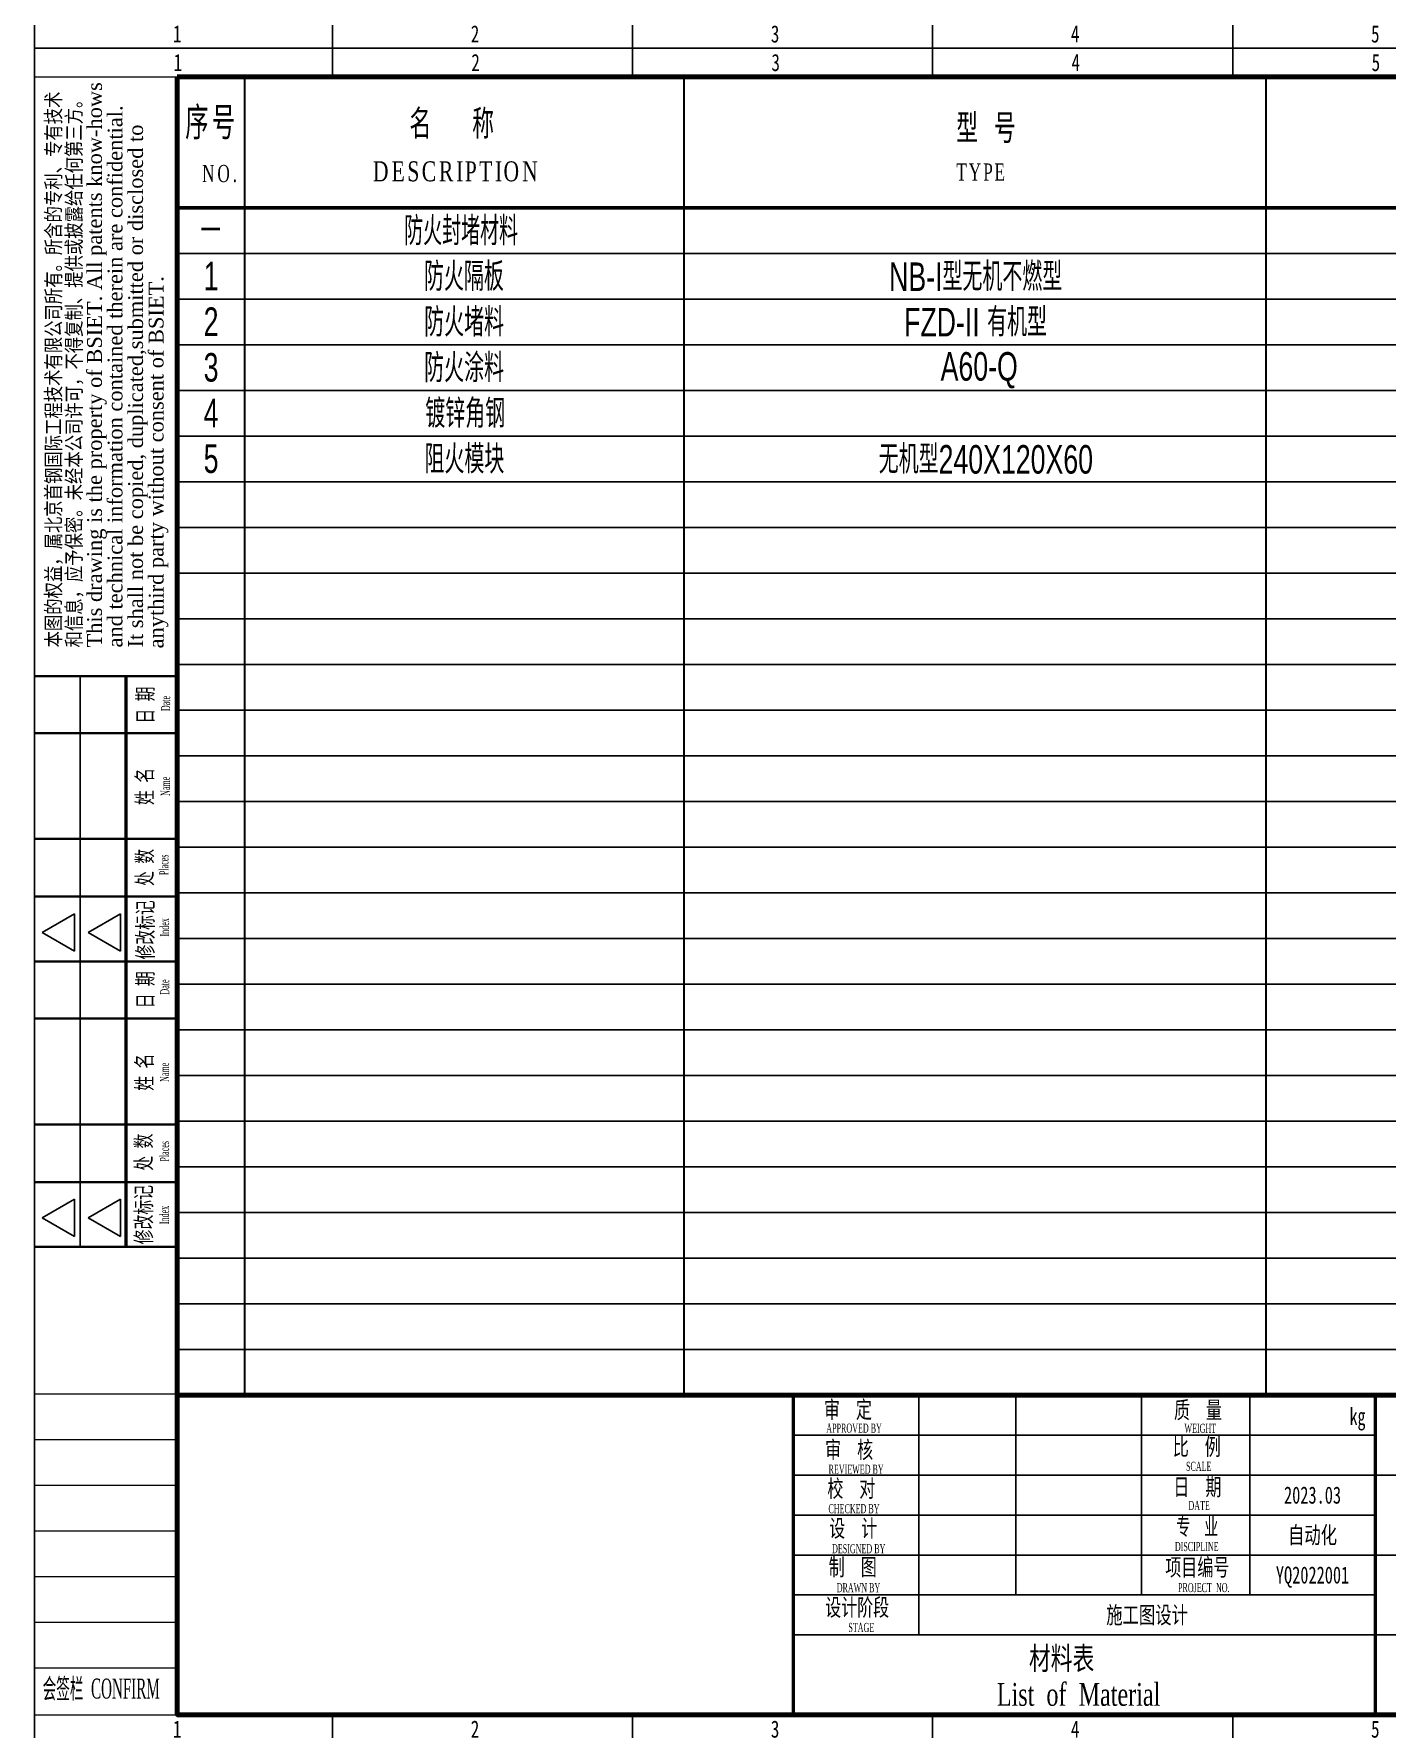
# Model space of a CAD drawing. Header units: millimetres. Extents: x -705761 to 1364679, y -410401 to 446404.
# Drawn here: x -558037 to -534317, y 172526 to 202226 of the extents above; entities that cross this region are included whole.
import ezdxf
from ezdxf.enums import TextEntityAlignment as Align

# ---------------------------------------------------------------- set-up
doc = ezdxf.new("R2010")
doc.units = ezdxf.units.MM
for name, color, linetype, lineweight in [('000电气标注', 52, 'Continuous', 30), ('图框', 7, 'Continuous', 13), ('电气文字', 3, 'Continuous', 30)]:
    doc.layers.add(name, color=color, linetype=linetype, lineweight=lineweight)
doc.layers.add('TK', color=7, linetype='Continuous')
doc.layers.add('模板-签名-公用', color=3, linetype='Continuous')
doc.styles.add('H4-100', font='BSDI_XW.shx', dxfattribs={"width": 0.75, "height": 400, "bigfont": 'BSDI_HZ.shx'})
doc.styles.get("Standard").update_dxf_attribs({"font": 'arial.ttf'})
doc.styles.add('Style-Times New Roman', font='times.ttf')
doc.styles.add('Style-仿宋_GB2312', font='')
doc.styles.add('宋体', font='', dxfattribs={"width": 0.7, "height": 2.5})
doc.styles.add('宋体_1', font='', dxfattribs={"width": 0.7, "height": 2.386364})
doc.styles.add('首钢设计院H5', font='ROS.shx', dxfattribs={"width": 0.7, "height": 5, "bigfont": 'HzTXT.shx'})
doc.styles.get('Style-仿宋_GB2312').set_extended_font_data('仿宋_GB2312')
doc.styles.get('宋体').set_extended_font_data('SimSun')
doc.styles.get('宋体_1').set_extended_font_data('SimSun')

# ---------------------------------------------------------------- blocks, each defined once
blk = doc.blocks.new('BSIET_专用图框_A3_7')
at = {"layer": '图框', "color": 7, "linetype": 'Continuous', "lineweight": 25}
for p, q in [((-367.8, 297), (-367.8, 292)), ((-315.2, 297), (-315.2, 292)), ((-262.6, 297), (-262.6, 292)), ((-210, 297), (-210, 292)), ((-420, 187), (-395, 187)), ((-412, 187), (-412, 87)), ((-413.03, 145.32), (-418.65, 142.07)), ((-413.03, 138.82), (-413.03, 145.32)), ((-404.96, 145.32), (-410.58, 142.07)), ((-404.96, 138.82), (-404.96, 145.32)), ((-418.65, 142.07), (-413.03, 138.82)), ((-410.58, 142.07), (-404.96, 138.82)), ((-413.03, 95.32), (-418.65, 92.07)), ((-413.03, 88.82), (-413.03, 95.32)), ((-404.96, 95.32), (-410.58, 92.07)), ((-404.96, 88.82), (-404.96, 95.32)), ((-418.65, 92.07), (-413.03, 88.82)), ((-410.58, 92.07), (-404.96, 88.82)), ((-367.8, 0), (-367.8, 5)), ((-315.2, 0), (-315.2, 5)), ((-262.6, 0), (-262.6, 5)), ((-210, 0), (-210, 5))]:
    blk.add_line(p, q, dxfattribs=at)
at = {"layer": '图框', "color": 7, "linetype": 'Continuous', "lineweight": 20}
for p, q in [((-420, 292), (-395, 292)), ((-420, 292), (-395, 292)), ((-420, 292), (-395, 292)), ((-420, 292), (-395, 292)), ((-420, 187), (-395, 187)), ((-420, 187), (-395, 187)), ((-420.12, 61.21), (-395.12, 61.21)), ((-420, 61.21), (-395, 61.21)), ((-420, 61.21), (-395, 61.21)), ((-420, 61.21), (-395, 61.21)), ((-420.02, 53.21), (-395.02, 53.21)), ((-420.02, 53.21), (-395.02, 53.21)), ((-420.02, 53.21), (-395.02, 53.21)), ((-420, 53.21), (-395, 53.21)), ((-420, 45.21), (-395, 45.21)), ((-420, 37.21), (-395, 37.21)), ((-420, 29.21), (-395, 29.21)), ((-420, 21.21), (-395, 21.21)), ((-420, 13.21), (-395, 13.21)), ((-420, 5), (-395, 5))]:
    blk.add_line(p, q, dxfattribs=at)
at = {"layer": '图框', "color": 7, "linetype": 'Continuous', "lineweight": 35}
for p, q in [((-395, 187), (-420, 187)), ((-395, 187), (-420, 187)), ((-394.92, 177), (-420, 177)), ((-394.92, 158.45), (-420, 158.45)), ((-395.06, 148.35), (-420, 148.35)), ((-395, 137), (-420, 137)), ((-395, 137), (-420, 137)), ((-394.92, 127), (-420, 127)), ((-394.92, 108.45), (-420, 108.45)), ((-395.06, 98.35), (-420, 98.35)), ((-395, 87), (-420, 87))]:
    blk.add_line(p, q, dxfattribs=at)
at = {"layer": '图框', "color": 7, "linetype": 'Continuous', "lineweight": 50}
blk.add_line((-404, 187), (-404, 87), dxfattribs=at)
at = {"layer": '图框', "lineweight": 25}
blk.add_lwpolyline([(-420, 297), (0, 297), (0, 0), (-420, 0)], close=True, dxfattribs=at)
at = {"layer": '图框', "lineweight": 100}
blk.add_lwpolyline([(-395, 292), (-5, 292), (-5, 5), (-395, 5)], close=True, dxfattribs=at)
at = {"layer": 'TK', "style": '宋体', "width": 0.7, "flags": 3}
for tag, p in [('LZHQ_N会签6_T6_H6', (-407.25, 57.08)), ('LZHQ_N会签5_T6_H6', (-407.25, 49.08)), ('LZHQ_N会签4_T6_H6', (-407.25, 41.08)), ('LZHQ_N会签3_T6_H6', (-407.25, 33.08)), ('LZHQ_N会签2_T6_H6', (-407.25, 25.08)), ('LZHQ_N会签1_T6_H6', (-407.25, 17.08))]:
    blk.add_attdef(tag, text='', height=2.5, dxfattribs=at).set_placement(p, align=Align.MIDDLE)
at = {"layer": '图框', "color": 7, "linetype": 'Continuous', "lineweight": 25, "style": 'Style-仿宋_GB2312', "width": 0.733334}
for s, p in [('1', (-394.89, 294.49)), ('2', (-342.7, 294.49)), ('3', (-290.1, 294.49)), ('4', (-237.5, 294.49)), ('5', (-184.9, 294.49)), ('1', (-395, 2.5)), ('2', (-342.8, 2.5)), ('3', (-290.2, 2.5)), ('4', (-237.6, 2.5)), ('5', (-185, 2.5))]:
    blk.add_text(s, height=3, dxfattribs=at).set_placement(p, align=Align.MIDDLE_CENTER)
at = {"layer": '图框', "color": 7, "linetype": 'Continuous', "lineweight": 20, "style": 'Style-仿宋_GB2312', "width": 0.807692}
blk.add_text('本图的权益，属北京首钢国际工程技术有限公司所有。所含的专利、专有技术', height=2.6, rotation=90, dxfattribs=at).set_placement((-418, 192), align=Align.TOP_LEFT)
at = {"layer": '图框', "color": 7, "linetype": 'Continuous', "lineweight": 20, "style": 'Style-Times New Roman'}
for s, p in [('This drawing is the property of BSIET. All patents know-hows', (-410.8, 192)), ('and technical information contained therein are confidential.', (-407.2, 192)), ('It shall not be copied, duplicated,submitted or disclosed to ', (-403.6, 192))]:
    blk.add_text(s, height=2.6, rotation=90, dxfattribs=at).set_placement(p, align=Align.TOP_LEFT)
at = {"layer": '图框', "color": 7, "linetype": 'Continuous'}
for s, height, style, width, p in [('和信息，应予保密。未经本公司许可，不得复制、提供或披露给任何第三方。', 2.6, 'Style-仿宋_GB2312', 0.807692, (-411.8, 192)), ('Name', 1.6, 'Style-Times New Roman', 0.55, (-396.29, 165.99)), ('Places', 1.6, 'Style-Times New Roman', 0.55, (-396.54, 152.12)), ('Index', 1.6, 'Style-Times New Roman', 0.55, (-396.43, 141.36)), ('Name', 1.6, 'Style-Times New Roman', 0.55, (-396.44, 115.88)), ('Places', 1.6, 'Style-Times New Roman', 0.55, (-396.43, 101.92)), ('Index', 1.6, 'Style-Times New Roman', 0.55, (-396.46, 90.97))]:
    blk.add_text(s, height=height, rotation=90, dxfattribs=dict(at, style=style, width=width)).set_placement(p)
at = {"layer": '图框', "color": 7, "linetype": 'Continuous', "style": 'Style-Times New Roman'}
blk.add_text('anythird party without consent of BSIET.', height=2.6, rotation=90, dxfattribs=at).set_placement((-397.4, 191.84))
at = {"layer": '图框', "color": 7, "linetype": 'Continuous', "lineweight": 20, "style": 'Style-仿宋_GB2312', "width": 0.678571}
for s, p in [('日 期', (-399.21, 178.68)), ('姓 名', (-399.32, 164.4)), ('处 数', (-399.32, 150.23)), ('修改标记', (-399.21, 137.34)), ('日 期', (-399.21, 128.79)), ('姓 名', (-399.38, 114.34)), ('处 数', (-399.49, 100.34)), ('修改标记', (-399.49, 87.45))]:
    blk.add_text(s, height=2.8, rotation=90, dxfattribs=at).set_placement(p)
at = {"layer": '图框', "color": 7, "linetype": 'Continuous', "lineweight": 25, "style": 'Style-Times New Roman', "width": 0.55}
for p in [(-396.24, 180.85), (-396.4, 131.18)]:
    blk.add_text('Date', height=1.6, rotation=90, dxfattribs=at).set_placement(p)
at = {"layer": '图框', "color": 7, "linetype": 'Continuous', "style": 'Style-Times New Roman', "width": 0.5}
blk.add_text('会签栏  CONFIRM', height=3.5, dxfattribs=at).set_placement((-418.59, 7.85))
at = {"layer": '模板-签名-公用', "style": '宋体', "width": 0.7}
blk.add_attdef('LZTQINS', text='', height=2, dxfattribs=at).set_placement((-5, 5), align=Align.MIDDLE)
at = {"layer": '模板-签名-公用', "style": '宋体', "width": 0.7, "flags": 3}
blk.add_attdef('LZFRAME', (-40.91, 2.06), '', height=3, dxfattribs=at)
blk = doc.blocks.new('BSIET_材料表_7')
at = {"layer": '图框', "color": 7, "linetype": 'Continuous', "lineweight": 100}
for p, q in [((0, 287), (-390, 287)), ((-390, 287), (-390, 0)), ((-390, 0), (0, 0))]:
    blk.add_line(p, q, dxfattribs=at)
at = {"layer": '图框', "color": 7, "linetype": 'Continuous', "lineweight": 30}
for p, q in [((-378.12, 56), (-378.12, 287)), ((-301.12, 56), (-301.12, 287)), ((-199.12, 56), (-199.12, 287))]:
    blk.add_line(p, q, dxfattribs=at)
at = {"layer": '图框', "color": 7, "linetype": 'Continuous', "lineweight": 53}
blk.add_line((-390.12, 264), (-0.12, 264), dxfattribs=at)
at = {"layer": '图框', "color": 7, "linetype": 'Continuous', "lineweight": 25}
for p, q in [((-390.12, 256), (-0.12, 256)), ((-390.12, 248), (-0.12, 248)), ((-390.12, 240), (-0.12, 240)), ((-390.12, 232), (-0.12, 232)), ((-390.12, 224), (-0.12, 224)), ((-390.12, 216), (-0.12, 216)), ((-390.12, 208), (-0.12, 208)), ((-390.12, 200), (-0.12, 200)), ((-390.12, 192), (-0.12, 192)), ((-390.12, 184), (-0.12, 184)), ((-390.12, 176), (-0.12, 176)), ((-390.12, 168), (-0.12, 168)), ((-390.12, 160), (-0.12, 160)), ((-390.12, 152), (-0.12, 152)), ((-390.12, 144), (-0.12, 144)), ((-390.12, 136), (-0.12, 136)), ((-390.12, 128), (-0.12, 128)), ((-390.12, 120), (-0.12, 120)), ((-390.12, 112), (-0.12, 112)), ((-390.12, 104), (-0.12, 104)), ((-390.12, 96), (-0.12, 96)), ((-390.12, 88), (-0.12, 88)), ((-390.12, 80), (-0.12, 80)), ((-390.12, 72), (-0.12, 72)), ((-390.12, 64), (-0.12, 64)), ((-260, 14), (-260, 56)), ((-243, 21), (-243, 56)), ((-221, 21), (-221, 56)), ((-202, 21), (-202, 56)), ((-282, 49), (-180, 49)), ((-282, 42), (0, 42)), ((-282, 35), (-180, 35)), ((-282, 28), (0, 28)), ((-282, 21), (-180, 21)), ((-282, 14), (0, 14))]:
    blk.add_line(p, q, dxfattribs=at)
at = {"layer": '图框', "color": 7, "linetype": 'Continuous', "lineweight": 80}
for p, q in [((-390.12, 56), (-0.12, 56)), ((-390.12, 56), (-0.12, 56)), ((-390, 56), (0, 56))]:
    blk.add_line(p, q, dxfattribs=at)
at = {"layer": '图框', "color": 7, "linetype": 'Continuous', "lineweight": 50}
for p, q in [((-282, 0), (-282, 56)), ((-180, 56), (-180, 0))]:
    blk.add_line(p, q, dxfattribs=at)
at = {"layer": '图框', "color": 7, "linetype": 'Continuous'}
for s, height, style, width, p in [('审  定 ', 3, 'Style-仿宋_GB2312', 0.685714, (-276.64, 51.99)), ('质  量', 3, 'Style-仿宋_GB2312', 0.685714, (-215.29, 51.92)), ('kg', 3, 'Style-仿宋_GB2312', 0.685714, (-184.51, 50.79)), ('APPROVED BY', 1.6, 'Style-Times New Roman', 0.48, (-276.23, 49.43)), (' WEIGHT', 1.6, 'Style-Times New Roman', 0.48, (-213.8, 49.4)), ('审  核', 3, 'Style-仿宋_GB2312', 0.685714, (-276.43, 44.95)), ('比  例', 3, 'Style-仿宋_GB2312', 0.685714, (-215.49, 45.47)), ('校  对 ', 3, 'Style-仿宋_GB2312', 0.685714, (-276.04, 38.15)), ('  REVIEWED BY', 1.6, 'Style-Times New Roman', 0.48, (-276.53, 42.23)), ('日  期', 3, 'Style-仿宋_GB2312', 0.685714, (-215.38, 38.43)), (' SCALE', 1.6, 'Style-Times New Roman', 0.48, (-213.53, 42.74)), ('CHECKED BY', 1.6, 'Style-Times New Roman', 0.48, (-275.85, 35.32)), (' DATE', 1.6, 'Style-Times New Roman', 0.48, (-213.1, 35.88)), ('设  计', 3, 'Style-仿宋_GB2312', 0.685714, (-275.72, 31.18)), (' DESIGNED BY', 1.6, 'Style-Times New Roman', 0.48, (-275.57, 28.31)), ('制  图 ', 3, 'Style-仿宋_GB2312', 0.685714, (-275.8, 24.4)), ('DRAWN BY', 1.6, 'Style-Times New Roman', 0.48, (-274.4, 21.47)), ('PROJECT  NO.', 1.6, 'Style-Times New Roman', 0.48, (-214.58, 21.5)), ('STAGE', 1.6, 'Style-Times New Roman', 0.48, (-272.36, 14.51)), ('材料表', 4, 'Style-仿宋_GB2312', 0.7, (-240.71, 7.91))]:
    blk.add_text(s, height=height, dxfattribs=dict(at, style=style, width=width)).set_placement(p)
at = {"layer": '图框', "color": 7, "linetype": 'Continuous', "lineweight": 20, "style": 'Style-仿宋_GB2312'}
for s, width, p in [('专  业', 0.6, (-214.88, 31.51)), ('项目编号', 0.685714, (-216.81, 24.36)), ('设计阶段', 0.685714, (-276.43, 17.34))]:
    blk.add_text(s, height=3, dxfattribs=dict(at, width=width)).set_placement(p)
at = {"layer": '图框', "color": 7, "linetype": 'Continuous', "lineweight": 20, "style": 'Style-Times New Roman', "width": 0.48}
blk.add_text('DISCIPLINE', height=1.6, dxfattribs=at).set_placement((-211.3, 29.49), align=Align.MIDDLE_CENTER)
at = {"layer": '图框', "color": 7, "linetype": 'Continuous', "style": 'Style-Times New Roman', "width": 0.7}
blk.add_text('List  of  Material', height=4, dxfattribs=at).set_placement((-232.01, 3.58), align=Align.MIDDLE_CENTER)
at = {"layer": '图框', "color": 7, "linetype": 'Continuous', "lineweight": 30}
for s, insert, char_height, attachment_point, line_spacing_factor, style in [('\\H1x;\\W0.6;\\T1.139;序号', (-383.93, 278.8), 5, 5, 0.722889, 'Style-仿宋_GB2312'), ('\\H1x;\\W0.622222;\\T1.155;名   称', (-341.59, 278.63), 4.5, 5, 0.722889, 'Style-仿宋_GB2312'), ('\\H1x;\\W0.6222;\\T1.155;型 号 ', (-247.94, 277.88), 4.5, 5, 0.722889, 'Style-仿宋_GB2312'), ('\\H1x;\\W0.666667;\\T1.232;NO.', (-385.65, 268.48), 3, 7, 0.7, 'Style-Times New Roman'), ('\\H1x;\\W0.714286;\\T1.199;DESCRIPTION ', (-340.98, 270.4), 3.5, 5, 0.7, 'Style-Times New Roman'), ('\\H1x;\\W0.6667;\\T1.174;TYPE', (-249.01, 270.3), 3, 5, 0.7, 'Style-Times New Roman')]:
    blk.add_mtext(s, dxfattribs=dict(at, insert=insert, char_height=char_height, attachment_point=attachment_point, line_spacing_factor=line_spacing_factor, style=style))
at = {"layer": '图框', "style": '宋体_1', "width": 0.7, "flags": 3}
for tag, height, p in [('N审定_T5', 2.5, (-250.93, 52.29)), ('N审核_T5', 2.5, (-250.93, 45.29)), ('N校对_T5', 2.5, (-250.93, 38.29)), ('LZCO_NCB-W67-H36-D10_T7', 3, (-322.97, 34.13)), ('LZCO_NCB-W67-H36-D10_T7', 3, (-322.97, 34.13)), ('N设计_T5', 2.5, (-250.93, 31.29)), ('N制图_T5', 2.5, (-250.93, 24.29))]:
    blk.add_attdef(tag, text='', height=height, dxfattribs=at).set_placement(p, align=Align.MIDDLE_CENTER)
at = {"layer": '图框', "color": 7, "style": 'Style-仿宋_GB2312', "width": 0.7}
for tag, height, p in [('质量', 3, (-191, 52.5)), ('比例', 3, (-191, 45.5)), ('出图日期', 3, (-191, 38.5)), ('页码', 4, (-38.16, 35.01)), ('总页数', 4, (-19.52, 35.14)), ('版本号', 2.5, (-6.09, 34.93)), ('专业', 3, (-191, 31.5)), ('项目编号', 3, (-191, 24.5)), ('图号', 4, (-24, 21)), ('设计阶段', 3, (-220, 17.5))]:
    blk.add_attdef(tag, text='', height=height, dxfattribs=at).set_placement(p, align=Align.MIDDLE)
at = {"layer": '图框', "style": '宋体_1', "width": 0.7, "flags": 3}
for tag, p in [('N审定_T6_H12_MV0.5_W15', (-231.91, 51.51)), ('N审核_T6_H12_MV0.5_W15', (-231.91, 44.51)), ('N校对_T6_H12_MV0.5_W15', (-231.91, 37.51)), ('N设计_T6_H12_MV0.5_W15', (-231.91, 30.51)), ('N制图_T6_H12_MV0.5_W15', (-231.91, 23.51))]:
    blk.add_attdef(tag, text='', height=1.5, dxfattribs=at).set_placement(p, align=Align.CENTER)
at = {"layer": '图框', "color": 7, "lineweight": 30, "width": 0.7, "flags": 104}
for tag, p in [('项目名称', (-79.18, 49.1)), ('子项', (-111.07, 34.83)), ('图名', (-111, 21))]:
    blk.add_attdef(tag, text='', height=4, dxfattribs=at).set_placement(p, align=Align.MIDDLE_CENTER)
at = {"layer": '图框', "style": '宋体', "width": 0.7, "flags": 3}
blk.add_attdef('LZBARCODE_T1', text='', height=3, dxfattribs=at).set_placement((-364.44, 3.34), align=Align.BOTTOM_RIGHT)
blk = doc.blocks.new('BSIET_专用图框_A3_6')
at = {"layer": '图框', "color": 7, "linetype": 'Continuous', "lineweight": 25}
for p, q in [((-367.8, 0), (-367.8, 5)), ((-315.2, 0), (-315.2, 5)), ((-262.6, 0), (-262.6, 5)), ((-210, 0), (-210, 5))]:
    blk.add_line(p, q, dxfattribs=at)
at = {"layer": '图框', "lineweight": 25}
blk.add_lwpolyline([(-420, 297), (0, 297), (0, 0), (-420, 0)], close=True, dxfattribs=at)
at = {"layer": 'TK', "style": '宋体', "width": 0.7, "flags": 3}
for tag, p in [('LZHQ_N会签6_T6_H6', (-407.25, 57.08)), ('LZHQ_N会签5_T6_H6', (-407.25, 49.08)), ('LZHQ_N会签4_T6_H6', (-407.25, 41.08)), ('LZHQ_N会签3_T6_H6', (-407.25, 33.08)), ('LZHQ_N会签2_T6_H6', (-407.25, 25.08)), ('LZHQ_N会签1_T6_H6', (-407.25, 17.08))]:
    blk.add_attdef(tag, text='', height=2.5, dxfattribs=at).set_placement(p, align=Align.MIDDLE)
at = {"layer": '图框', "color": 7, "linetype": 'Continuous', "lineweight": 25, "style": 'Style-仿宋_GB2312', "width": 0.733334}
for s, p in [('1', (-395, 2.5)), ('2', (-342.8, 2.5)), ('3', (-290.2, 2.5)), ('4', (-237.6, 2.5)), ('5', (-185, 2.5))]:
    blk.add_text(s, height=3, dxfattribs=at).set_placement(p, align=Align.MIDDLE_CENTER)
at = {"layer": '模板-签名-公用', "style": '宋体', "width": 0.7}
blk.add_attdef('LZTQINS', text='', height=2, dxfattribs=at).set_placement((-5, 5), align=Align.MIDDLE)
at = {"layer": '模板-签名-公用', "style": '宋体', "width": 0.7, "flags": 3}
blk.add_attdef('LZFRAME', (-40.91, 2.06), '', height=3, dxfattribs=at)

msp = doc.modelspace()

# ---------------------------------------------------------------- block references
at = {"layer": '图框', "color": 1, "lineweight": 35, "xscale": 100, "yscale": 100, "zscale": 100}
msp.add_blockref('BSIET_专用图框_A3_6', (-516024.39, 201975.8), dxfattribs=at)
at = {"layer": '图框', "color": 7, "linetype": 'Continuous', "lineweight": 13, "xscale": 100, "yscale": 100, "zscale": 100}
msp.add_blockref('BSIET_专用图框_A3_7', (-516024.39, 172275.8), dxfattribs=at)
at = {"layer": '图框', "color": 7, "linetype": 'Continuous', "lineweight": 13}
ref = msp.add_blockref('BSIET_材料表_7', (-516524.39, 172775.8), dxfattribs=dict(at, xscale=100, yscale=100, zscale=100))
ref.add_attrib('出图日期', '2023.03', dxfattribs={"color": 7, "height": 300, "style": 'Style-仿宋_GB2312', "width": 0.7}).set_placement((-535624.39, 176625.8), align=Align.MIDDLE_CENTER)
ref.add_attrib('专业', '自动化', dxfattribs={"color": 7, "height": 300, "style": 'Style-仿宋_GB2312', "width": 0.7}).set_placement((-535624.39, 175925.8), align=Align.MIDDLE_CENTER)
ref.add_attrib('项目编号', 'YQ2022001', dxfattribs={"color": 7, "height": 300, "style": 'Style-仿宋_GB2312', "width": 0.7}).set_placement((-535624.39, 175225.8), align=Align.MIDDLE_CENTER)
ref.add_attrib('设计阶段', '施工图设计', dxfattribs={"color": 7, "height": 300, "style": 'Style-仿宋_GB2312', "width": 0.7}).set_placement((-538524.39, 174525.8), align=Align.MIDDLE_CENTER)

# ---------------------------------------------------------------- texts
at = {"layer": '000电气标注', "color": 7, "lineweight": 35, "style": 'H4-100'}
for s, width, p in [('防火封堵材料', 0.7, (-551546.23, 198773.84)), ('一', 0.75, (-555117.99, 198775.8))]:
    msp.add_text(s, height=500, rotation=359.999994, dxfattribs=dict(at, width=width)).set_placement(p, align=Align.MIDDLE_LEFT)
at = {"layer": '电气文字', "color": 7, "lineweight": 35, "style": '首钢设计院H5', "width": 0.7}
msp.add_text('1', height=500, dxfattribs=at).set_placement((-554930.49, 197734.14), align=Align.CENTER)
for s, p in [('防火隔板', (-551198.99, 197723.84)), ('NB-I型无机不燃型', (-543046.69, 197721.87)), ('防火堵料', (-551196.23, 196923.84)), ('FZD-II 有机型', (-542784.19, 196925.8)), ('防火涂料', (-551196.23, 196123.84)), ('A60-Q ', (-542143.25, 196150.8)), ('镀锌角钢', (-551175.56, 195323.84)), ('阻火模块 ', (-551190.72, 194523.84)), ('无机型240X120X60', (-543228.67, 194521.87))]:
    msp.add_text(s, height=500, dxfattribs=at).set_placement(p)
for s, p in [('2', (-554930.49, 197184.14)), ('3', (-554930.49, 196384.14)), ('4', (-554930.49, 195584.14)), ('5', (-554930.49, 194784.14))]:
    msp.add_text(s, height=500, dxfattribs=at).set_placement(p, align=Align.MIDDLE_CENTER)

doc.saveas('drawing.dxf')
